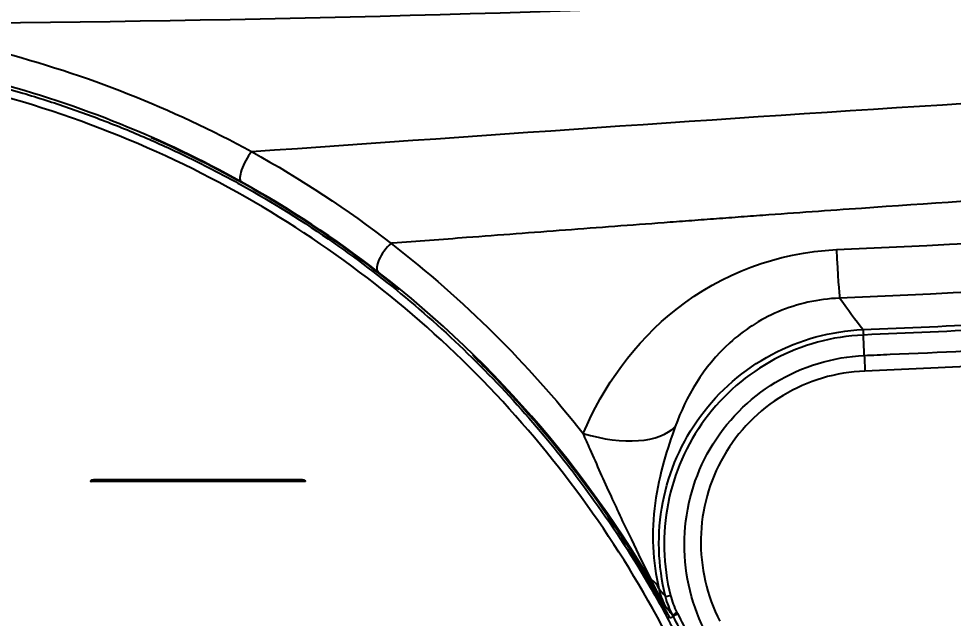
# Model space of a CAD drawing. Header units: millimetres. Extents: x 28 to 3046, y 8 to 3716.
# Drawn here: x 1792.1 to 1879.3, y 1151.6 to 1207.5 of the extents above; entities that cross this region are included whole.
import ezdxf

# ---------------------------------------------------------------- set-up
doc = ezdxf.new("R2010")
doc.units = ezdxf.units.MM
doc.layers.get('Defpoints').update_dxf_attribs({"linetype": 'CONTINUOUS'})
doc.layers.add('1LINE', color=7, linetype='CONTINUOUS')
doc.styles.add('Annotative', font='malgun.ttf')
doc.dimstyles.new('WOO', dxfattribs={"dimtxt": 20, "dimasz": 2, "dimexe": 1.25, "dimexo": 0.3, "dimgap": 1, "dimtad": 1, "dimdec": 1, "dimzin": 1, "dimdsep": 46, "dimtxsty": 'Annotative', "dimcen": 0, "dimclrd": 1, "dimclre": 1, "dimclrt": 2, "dimadec": 0, "dimazin": 0, "dimtfac": 1, "dimtdec": 1, "dimtofl": 0, "dimtmove": 0, "dimatfit": 3, "dimfxl": 0, "dimarcsym": 0})

# ---------------------------------------------------------------- blocks, each defined once
blk = doc.blocks.new('*D13')
at = {"layer": '1LINE', "color": 1, "lineweight": -2}
for p, q in [((1834.765, 1340.796), (2174.273, 1340.796)), ((2173.023, 1338.796), (2173.023, 853.015)), ((1764.11, 851.015), (2174.273, 851.015))]:
    blk.add_line(p, q, dxfattribs=at)
at = {"layer": '1LINE', "color": 1}
for points in [[(2172.69, 1338.796), (2173.356, 1338.796), (2173.023, 1340.796)], [(2172.69, 853.015), (2173.356, 853.015), (2173.023, 851.015)]]:
    blk.add_solid(points, dxfattribs=at)
at = {"layer": 'Defpoints', "color": 0}
for p in [(1834.465, 1340.796), (1763.81, 851.015), (2173.023, 851.015)]:
    blk.add_point(p, dxfattribs=at)
at = {"layer": '1LINE', "color": 2, "insert": (2161.69, 1095.906), "char_height": 20, "attachment_point": 5, "rotation": 90, "style": 'Annotative'}
blk.add_mtext('490', dxfattribs=at)
blk = doc.blocks.new('*D14')
at = {"layer": '1LINE', "color": 1, "lineweight": -2}
for p, q in [((1834.765, 1302.396), (2113.255, 1302.396)), ((2112.005, 1300.396), (2112.005, 853.015)), ((1764.11, 851.015), (2113.255, 851.015))]:
    blk.add_line(p, q, dxfattribs=at)
at = {"layer": '1LINE', "color": 1}
for points in [[(2111.671, 1300.396), (2112.338, 1300.396), (2112.005, 1302.396)], [(2111.671, 853.015), (2112.338, 853.015), (2112.005, 851.015)]]:
    blk.add_solid(points, dxfattribs=at)
at = {"layer": 'Defpoints', "color": 0}
for p in [(1834.465, 1302.396), (1763.81, 851.015), (2112.005, 851.015)]:
    blk.add_point(p, dxfattribs=at)
at = {"layer": '1LINE', "color": 2, "insert": (2100.617, 1076.706), "char_height": 20, "attachment_point": 5, "rotation": 90, "style": 'Annotative'}
blk.add_mtext('451', dxfattribs=at)

msp = doc.modelspace()

# ---------------------------------------------------------------- linework, layer by layer
at = {"layer": '1LINE', "linetype": 'Continuous'}
for centre, major_axis, ratio, start_param, end_param in [((1813.818, 1194.036), (0.97, 1.749), 0.308597, 1.086714, 3.114069), ((1868.277, 1191.291), (-0.439, 9.99), 0.015001, 2.132367, 2.977211), ((1844.666, 1174.17), (-9.201, 3.916), 0.502355, 1.789547, 2.954475), ((1798.828, 1164.364), (-0.04, 0), 0.956123, 0, 1.556212), ((1799.076, 1164.437), (0, 0.04), 0.05095, 1.273329, 2.843949), ((1799.076, 1164.456), (0, -0.04), 0.050953, 2.843949, 4.414901), ((1818.483, 1164.46), (0, -0.04), 0.08326, 2.848082, 4.419053), ((1818.483, 1164.441), (0, 0.04), 0.083255, 1.277482, 2.848082), ((1842.158, 1151.785), (-9.728, -2.318), 0.391344, 3.207724, 3.464839), ((1853.406, 1153.839), (-0.969, -0.247), 0.016637, 0.057128, 1.012537), ((1854.004, 1152.287), (-0.885, -0.466), 0.078678, 5.274519, 6.256924), ((1854.056, 1152.188), (-0.885, -0.465), 0.074478, 5.275621, 6.256932)]:
    msp.add_ellipse(centre, major_axis=major_axis, ratio=ratio, start_param=start_param, end_param=end_param, dxfattribs=at)
for points, knots in [([(1960.854, 1221.726), (1961.491, 1212.018), (1962.02, 1202.275), (1962.99, 1180.4), (1963.427, 1168.265), (1964.017, 1143.941), (1964.141, 1131.751), (1963.614, 1107.315), (1962.96, 1095.075), (1960.448, 1070.547), (1958.608, 1058.317), (1951.02, 1022.003), (1943.194, 998.285), (1927.458, 964.876), (1921.525, 954.068), (1908.13, 933.181), (1900.771, 923.269), (1888.75, 909.298), (1884.579, 904.785), (1875.88, 896.072), (1871.368, 891.857), (1857.066, 879.884), (1846.613, 873.016), (1824.26, 862.065), (1812.423, 857.909), (1788.47, 852.402), (1776.261, 851.009), (1763.81, 851.015)], [0, 0, 0, 0, 0.063029, 0.063029, 0.14111, 0.14111, 0.219191, 0.219191, 0.297272, 0.297272, 0.375352, 0.375352, 0.531514, 0.531514, 0.609595, 0.609595, 0.687676, 0.687676, 0.726717, 0.726717, 0.765757, 0.765757, 0.843838, 0.843838, 0.921919, 0.921919, 1, 1, 1, 1]), ([(1763.81, 854.497), (1775.832, 854.491), (1787.83, 855.838), (1811.264, 861.206), (1822.457, 865.138), (1843.803, 875.447), (1853.992, 881.994), (1867.924, 893.46), (1872.316, 897.506), (1880.773, 905.855), (1884.827, 910.174), (1896.512, 923.527), (1903.661, 932.96), (1916.737, 952.842), (1922.672, 963.322), (1938.414, 995.658), (1946.074, 1017.961), (1953.939, 1052.21), (1955.924, 1063.776), (1958.802, 1087.159), (1959.68, 1099.01), (1961.024, 1134.507), (1960.322, 1158.129), (1958.957, 1193.584), (1958.374, 1205.592), (1957.634, 1217.545)], [0, 0, 0, 0, 0.076741, 0.076741, 0.153483, 0.153483, 0.230224, 0.230224, 0.268595, 0.268595, 0.306966, 0.306966, 0.383707, 0.383707, 0.460449, 0.460449, 0.613932, 0.613932, 0.690673, 0.690673, 0.767415, 0.767415, 0.920898, 0.920898, 1, 1, 1, 1]), ([(1845.108, 878.587), (1847.193, 879.859), (1849.248, 881.185), (1859.651, 888.279), (1867.525, 895.004), (1882.116, 909.232), (1888.976, 916.873), (1901.732, 932.932), (1907.671, 941.426), (1923.939, 967.802), (1932.609, 986.304), (1941.241, 1010.324), (1942.856, 1015.173), (1945.869, 1024.958), (1947.261, 1029.855), (1951.167, 1044.924), (1953.257, 1055.114), (1956.449, 1075.479), (1957.564, 1085.695), (1959.037, 1106.209), (1959.411, 1116.527), (1959.648, 1137.301), (1959.508, 1147.773), (1958.986, 1168.563), (1958.62, 1178.924), (1957.842, 1197.458), (1957.435, 1205.616), (1956.947, 1213.758)], [0, 0, 0, 0, 0.020095, 0.020095, 0.10322, 0.10322, 0.186345, 0.186345, 0.269469, 0.269469, 0.435719, 0.435719, 0.477281, 0.477281, 0.518844, 0.518844, 0.601969, 0.601969, 0.685093, 0.685093, 0.768218, 0.768218, 0.851343, 0.851343, 0.934468, 0.934468, 1, 1, 1, 1]), ([(1776.258, 1207.076), (1780.879, 1206.527), (1785.446, 1205.671), (1798.405, 1202.335), (1806.368, 1199.158), (1813.792, 1195.114)], [0, 0, 0, 0, 0.345967, 0.345967, 1, 1, 1, 1]), ([(1812.834, 1192.295), (1805.585, 1196.312), (1797.792, 1199.485), (1785.317, 1202.764), (1781.051, 1203.601), (1774.632, 1204.431), (1772.481, 1204.639), (1768.161, 1204.915), (1765.962, 1204.985), (1763.81, 1204.984)], [0, 0, 0, 0, 0.5, 0.5, 0.75, 0.75, 0.875, 0.875, 1, 1, 1, 1]), ([(1765.819, 1204.696), (1767.331, 1204.647), (1770.35, 1204.55), (1774.853, 1204.147), (1779.317, 1203.558), (1783.743, 1202.767), (1788.129, 1201.78), (1792.467, 1200.599), (1796.741, 1199.229), (1800.927, 1197.678), (1804.998, 1195.963), (1808.946, 1194.092), (1814.56, 1191.127), (1823.821, 1185.332), (1833.285, 1177.352), (1840.957, 1168.935), (1846.311, 1161.998), (1850.446, 1155.623), (1853.148, 1150.618), (1854.81, 1147.341), (1856.109, 1144.542), (1857.042, 1142.294), (1857.5, 1141.19)], [0, 0, 0, 0, 0.036407, 0.072651, 0.108822, 0.145031, 0.181384, 0.217884, 0.254529, 0.291258, 0.327782, 0.364037, 0.400113, 0.486826, 0.639934, 0.716991, 0.783959, 0.870317, 0.917837, 0.935137, 0.968129, 1, 1, 1, 1]), ([(1856.895, 1140.563), (1853.433, 1149.278), (1848.786, 1157.429), (1837.207, 1172.478), (1830.257, 1179.274), (1818.507, 1187.785), (1814.36, 1190.357), (1805.564, 1194.933), (1800.899, 1196.937), (1791.253, 1200.221), (1786.243, 1201.512), (1776.145, 1203.293), (1771.02, 1203.795), (1765.821, 1203.896)], [0, 0, 0, 0, 0.25, 0.25, 0.5, 0.5, 0.625, 0.625, 0.75, 0.75, 0.875, 0.875, 1, 1, 1, 1]), ([(1813.792, 1195.114), (1836.717, 1196.715), (1859.641, 1198.335), (1905.52, 1201.186), (1928.475, 1202.399), (1951.434, 1203.534)], [0, 0, 0, 0, 0.5, 0.5, 1, 1, 1, 1]), ([(1827.574, 1182.244), (1824.52, 1184.735), (1821.303, 1187.062), (1813.676, 1191.909), (1809.156, 1194.325), (1804.426, 1196.402)], [0, 0, 0, 0, 0.441487, 0.441487, 1, 1, 1, 1]), ([(1952.996, 1194.369), (1951.742, 1194.313), (1950.487, 1194.257), (1947.692, 1194.132), (1946.152, 1194.063), (1943.841, 1193.959), (1943.071, 1193.924), (1941.916, 1193.872), (1941.531, 1193.855), (1940.761, 1193.82), (1940.376, 1193.803), (1939.606, 1193.768), (1939.221, 1193.751), (1938.451, 1193.716), (1938.066, 1193.698), (1936.911, 1193.645), (1936.141, 1193.609), (1933.831, 1193.501), (1932.29, 1193.428), (1929.211, 1193.279), (1927.671, 1193.203), (1923.051, 1192.972), (1919.972, 1192.813), (1913.813, 1192.484), (1910.734, 1192.315), (1901.497, 1191.794), (1895.34, 1191.427), (1883.029, 1190.652), (1876.878, 1190.245), (1869.193, 1189.71), (1867.656, 1189.602), (1864.583, 1189.382), (1863.047, 1189.27), (1860.743, 1189.101), (1859.975, 1189.045), (1858.823, 1188.959), (1858.439, 1188.93), (1857.671, 1188.873), (1857.287, 1188.845), (1856.135, 1188.759), (1855.368, 1188.701), (1853.832, 1188.587), (1853.064, 1188.529), (1850.761, 1188.357), (1849.225, 1188.242), (1846.154, 1188.012), (1844.619, 1187.896), (1840.012, 1187.549), (1836.942, 1187.317), (1831.564, 1186.91), (1829.257, 1186.734), (1826.95, 1186.559)], [0, 0, 0, 0, 0.029822, 0.029822, 0.066428, 0.066428, 0.084732, 0.084732, 0.093883, 0.093883, 0.103035, 0.103035, 0.112187, 0.112187, 0.121339, 0.121339, 0.139642, 0.139642, 0.176249, 0.176249, 0.212855, 0.212855, 0.286069, 0.286069, 0.359282, 0.359282, 0.505709, 0.505709, 0.652137, 0.652137, 0.688743, 0.688743, 0.72535, 0.72535, 0.743653, 0.743653, 0.752805, 0.752805, 0.761957, 0.761957, 0.78026, 0.78026, 0.798564, 0.798564, 0.83517, 0.83517, 0.871777, 0.871777, 0.944991, 0.944991, 1, 1, 1, 1]), ([(1826.81, 1186.548), (1826.364, 1186.138), (1825.928, 1185.546), (1825.448, 1184.503), (1825.412, 1184.067), (1825.594, 1183.903)], [0, 0, 0, 0, 0.5, 0.5, 1, 1, 1, 1]), ([(1844.742, 1168.808), (1846.62, 1173.205), (1849.47, 1177.296), (1857.605, 1183.659), (1862.835, 1185.715), (1868.383, 1185.965)], [0, 0, 0, 0, 0.5, 0.5, 1, 1, 1, 1]), ([(1870.836, 1178.498), (1879.156, 1178.85), (1887.475, 1179.245), (1898.125, 1179.802), (1900.458, 1179.927), (1911.303, 1180.525), (1919.813, 1181.037), (1930.958, 1181.765), (1933.597, 1181.942), (1936.236, 1182.123)], [0, 0, 0, 0, 0.381409, 0.381409, 0.488434, 0.488434, 0.878862, 0.878862, 1, 1, 1, 1]), ([(1868.685, 1181.434), (1866.672, 1181.36), (1864.709, 1180.915), (1861.203, 1179.426), (1859.696, 1178.412), (1855.899, 1174.97), (1854.358, 1172.248), (1853.341, 1169.462)], [0, 0, 0, 0, 0.25, 0.25, 0.5, 0.5, 1, 1, 1, 1]), ([(1936.271, 1181.62), (1933.631, 1181.439), (1930.992, 1181.263), (1919.844, 1180.535), (1911.333, 1180.022), (1900.486, 1179.424), (1898.152, 1179.299), (1887.514, 1178.742), (1879.209, 1178.348), (1870.902, 1177.996)], [0, 0, 0, 0, 0.12122, 0.12122, 0.511913, 0.511913, 0.61901, 0.61901, 1, 1, 1, 1]), ([(1870.983, 1176.091), (1871.786, 1176.125), (1872.59, 1176.159), (1882.734, 1176.6), (1892.072, 1177.057), (1910.743, 1178.075), (1920.076, 1178.636), (1931.737, 1179.402), (1934.069, 1179.558), (1936.401, 1179.718)], [0, 0, 0, 0, 0.036821, 0.036821, 0.464903, 0.464903, 0.892983, 0.892983, 1, 1, 1, 1]), ([(1852.439, 1153.591), (1851.705, 1156.481), (1851.622, 1159.489), (1852.74, 1165.272), (1853.956, 1168.054), (1857.441, 1172.793), (1859.723, 1174.776), (1864.962, 1177.573), (1867.859, 1178.366), (1870.838, 1178.498)], [0, 0, 0, 0, 0.25, 0.25, 0.5, 0.5, 0.75, 0.75, 1, 1, 1, 1]), ([(1870.902, 1177.996), (1867.996, 1177.867), (1865.166, 1177.094), (1860.048, 1174.367), (1857.819, 1172.433), (1854.41, 1167.812), (1853.219, 1165.098), (1852.115, 1159.454), (1852.188, 1156.517), (1852.896, 1153.694)], [0, 0, 0, 0, 0.25, 0.25, 0.5, 0.5, 0.75, 0.75, 1, 1, 1, 1]), ([(1870.838, 1178.498), (1870.839, 1178.498), (1870.84, 1178.498), (1870.842, 1178.497), (1870.843, 1178.497), (1870.846, 1178.497), (1870.848, 1178.497), (1870.854, 1178.495), (1870.856, 1178.493), (1870.866, 1178.482), (1870.868, 1178.468), (1870.877, 1178.417), (1870.88, 1178.366), (1870.889, 1178.234), (1870.894, 1178.15), (1870.9, 1178.037), (1870.901, 1178.017), (1870.902, 1177.996)], [0, 0, 0, 0, 0.003241, 0.003241, 0.007671, 0.007671, 0.018453, 0.018453, 0.060228, 0.060228, 0.226501, 0.226501, 0.56444, 0.56444, 0.923913, 0.923913, 1, 1, 1, 1]), ([(1852.859, 1151.562), (1848.832, 1159.031), (1843.887, 1166.032), (1836.872, 1173.655), (1835.672, 1174.894), (1834.437, 1176.104)], [0, 0, 0, 0, 0.834024, 0.834024, 1, 1, 1, 1]), ([(1856.029, 1150.549), (1854.757, 1153.149), (1854.112, 1156.103), (1854.296, 1161.934), (1855.115, 1164.833), (1858.078, 1169.925), (1860.188, 1172.063), (1865.169, 1175.077), (1868.091, 1175.956), (1870.983, 1176.091)], [0, 0, 0, 0, 0.25, 0.25, 0.5, 0.5, 0.75, 0.75, 1, 1, 1, 1]), ([(1870.983, 1176.091), (1870.994, 1175.798), (1871.007, 1175.473), (1871.025, 1175.022), (1871.03, 1174.901), (1871.037, 1174.73), (1871.039, 1174.679), (1871.041, 1174.629)], [0, 0, 0, 0, 0.66323, 0.66323, 0.900163, 0.900163, 1, 1, 1, 1]), ([(1871.041, 1174.629), (1868.34, 1174.528), (1865.702, 1173.74), (1861.136, 1170.99), (1859.205, 1169.028), (1856.515, 1164.353), (1855.786, 1161.689), (1855.673, 1156.348), (1856.276, 1153.695), (1857.499, 1151.285)], [0, 0, 0, 0, 0.25, 0.25, 0.5, 0.5, 0.75, 0.75, 1, 1, 1, 1]), ([(1853.341, 1169.462), (1852.635, 1167.528), (1851.826, 1165.027), (1851.285, 1160.945), (1851.217, 1159.582), (1851.338, 1156.851), (1851.533, 1155.535), (1851.804, 1154.349)], [0, 0, 0, 0, 0.5, 0.5, 0.75, 0.75, 1, 1, 1, 1]), ([(1851.094, 1155.192), (1850.473, 1156.445), (1849.868, 1157.672), (1848.625, 1160.248), (1847.991, 1161.591), (1846.696, 1164.413), (1846.041, 1165.893), (1845.182, 1167.829), (1844.963, 1168.322), (1844.742, 1168.808)], [0, 0, 0, 0, 0.268075, 0.268075, 0.561259, 0.561259, 0.887135, 0.887135, 1, 1, 1, 1]), ([(1799.074, 1164.468), (1799.04, 1164.468), (1799.007, 1164.466), (1798.944, 1164.459), (1798.915, 1164.454), (1798.865, 1164.442), (1798.843, 1164.434), (1798.81, 1164.418), (1798.799, 1164.408), (1798.79, 1164.394), (1798.788, 1164.389), (1798.788, 1164.383)], [0, 0, 0, 0, 0.221865, 0.221865, 0.443732, 0.443732, 0.66559, 0.66559, 0.887425, 0.887425, 1, 1, 1, 1]), ([(1798.788, 1164.364), (1798.788, 1164.369), (1798.79, 1164.374), (1798.799, 1164.389), (1798.81, 1164.398), (1798.843, 1164.415), (1798.865, 1164.423), (1798.915, 1164.435), (1798.944, 1164.44), (1799.007, 1164.447), (1799.04, 1164.449), (1799.074, 1164.449)], [0, 0, 0, 0, 0.112576, 0.112576, 0.334412, 0.334412, 0.556269, 0.556269, 0.778135, 0.778135, 1, 1, 1, 1]), ([(1798.788, 1164.364), (1798.788, 1164.368), (1798.788, 1164.371), (1798.788, 1164.377), (1798.788, 1164.38), (1798.788, 1164.383)], [0, 0, 0, 0, 0.521494, 0.521494, 1, 1, 1, 1]), ([(1798.828, 1164.322), (1798.823, 1164.322), (1798.819, 1164.323), (1798.81, 1164.326), (1798.806, 1164.328), (1798.8, 1164.333), (1798.797, 1164.337), (1798.792, 1164.344), (1798.79, 1164.348), (1798.789, 1164.355), (1798.788, 1164.357), (1798.788, 1164.36)], [0, 0, 0, 0, 0.217274, 0.217274, 0.434555, 0.434555, 0.651721, 0.651721, 0.868642, 0.868642, 1, 1, 1, 1]), ([(1799.075, 1164.399), (1799.046, 1164.399), (1799.017, 1164.397), (1798.963, 1164.392), (1798.938, 1164.387), (1798.894, 1164.377), (1798.875, 1164.37), (1798.847, 1164.356), (1798.837, 1164.347), (1798.829, 1164.335), (1798.828, 1164.33), (1798.828, 1164.326)], [0, 0, 0, 0, 0.221866, 0.221866, 0.443733, 0.443733, 0.665589, 0.665589, 0.887424, 0.887424, 1, 1, 1, 1]), ([(1818.762, 1164.328), (1818.762, 1164.328), (1818.762, 1164.328), (1817.809, 1164.327), (1816.856, 1164.327), (1812.088, 1164.326), (1808.27, 1164.325), (1802.577, 1164.323), (1800.703, 1164.323), (1798.828, 1164.322)], [0, 0, 0, 0, 0.000007, 0.000007, 0.143625, 0.143625, 0.718152, 0.718152, 1, 1, 1, 1]), ([(1798.83, 1164.427), (1798.83, 1164.43), (1798.831, 1164.432), (1798.838, 1164.443), (1798.848, 1164.451), (1798.876, 1164.466), (1798.895, 1164.472), (1798.939, 1164.483), (1798.964, 1164.487), (1799.018, 1164.493), (1799.047, 1164.494), (1799.076, 1164.494)], [0, 0, 0, 0, 0.066597, 0.066597, 0.299921, 0.299921, 0.533273, 0.533273, 0.766637, 0.766637, 1, 1, 1, 1]), ([(1818.48, 1164.472), (1813.668, 1164.471), (1808.851, 1164.47), (1802.379, 1164.468), (1800.727, 1164.468), (1799.074, 1164.468)], [0, 0, 0, 0, 0.744765, 0.744765, 1, 1, 1, 1]), ([(1799.074, 1164.468), (1799.074, 1164.466), (1799.074, 1164.464), (1799.074, 1164.458), (1799.074, 1164.453), (1799.074, 1164.449)], [0, 0, 0, 0, 0.290254, 0.290254, 1, 1, 1, 1]), ([(1799.074, 1164.449), (1800.773, 1164.449), (1802.471, 1164.449), (1807.988, 1164.451), (1811.806, 1164.451), (1816.574, 1164.452), (1817.527, 1164.452), (1818.48, 1164.453)], [0, 0, 0, 0, 0.262341, 0.262341, 0.852479, 0.852479, 1, 1, 1, 1]), ([(1818.482, 1164.403), (1817.529, 1164.403), (1816.576, 1164.402), (1811.808, 1164.402), (1807.99, 1164.401), (1802.472, 1164.399), (1800.774, 1164.399), (1799.075, 1164.399)], [0, 0, 0, 0, 0.147521, 0.147521, 0.737659, 0.737659, 1, 1, 1, 1]), ([(1799.076, 1164.494), (1800.729, 1164.495), (1802.382, 1164.495), (1808.854, 1164.497), (1813.672, 1164.498), (1818.484, 1164.498)], [0, 0, 0, 0, 0.255234, 0.255234, 1, 1, 1, 1]), ([(1818.48, 1164.453), (1818.48, 1164.453), (1818.48, 1164.454), (1818.48, 1164.46), (1818.48, 1164.466), (1818.48, 1164.472)], [0, 0, 0, 0, 0.110534, 0.110534, 1, 1, 1, 1]), ([(1818.803, 1164.386), (1818.801, 1164.392), (1818.797, 1164.399), (1818.781, 1164.414), (1818.765, 1164.424), (1818.725, 1164.44), (1818.7, 1164.447), (1818.644, 1164.459), (1818.613, 1164.464), (1818.548, 1164.47), (1818.514, 1164.472), (1818.48, 1164.472)], [0, 0, 0, 0, 0.139906, 0.139906, 0.354878, 0.354878, 0.569905, 0.569905, 0.784955, 0.784955, 1, 1, 1, 1]), ([(1818.48, 1164.453), (1818.514, 1164.453), (1818.548, 1164.451), (1818.613, 1164.445), (1818.644, 1164.44), (1818.7, 1164.428), (1818.725, 1164.421), (1818.765, 1164.404), (1818.781, 1164.395), (1818.797, 1164.38), (1818.801, 1164.373), (1818.803, 1164.367)], [0, 0, 0, 0, 0.215045, 0.215045, 0.430095, 0.430095, 0.645122, 0.645122, 0.860094, 0.860094, 1, 1, 1, 1]), ([(1818.762, 1164.328), (1818.761, 1164.333), (1818.757, 1164.339), (1818.743, 1164.352), (1818.729, 1164.36), (1818.695, 1164.374), (1818.673, 1164.381), (1818.625, 1164.391), (1818.597, 1164.396), (1818.541, 1164.401), (1818.511, 1164.403), (1818.482, 1164.403)], [0, 0, 0, 0, 0.139938, 0.139938, 0.354897, 0.354897, 0.569916, 0.569916, 0.78496, 0.78496, 1, 1, 1, 1]), ([(1818.484, 1164.498), (1818.513, 1164.498), (1818.543, 1164.497), (1818.599, 1164.491), (1818.627, 1164.487), (1818.675, 1164.477), (1818.696, 1164.47), (1818.731, 1164.456), (1818.745, 1164.448), (1818.759, 1164.434), (1818.763, 1164.429), (1818.764, 1164.423)], [0, 0, 0, 0, 0.215053, 0.215053, 0.430107, 0.430107, 0.645131, 0.645131, 0.860094, 0.860094, 1, 1, 1, 1]), ([(1818.803, 1164.367), (1818.803, 1164.362), (1818.802, 1164.358), (1818.799, 1164.35), (1818.797, 1164.346), (1818.792, 1164.339), (1818.788, 1164.336), (1818.781, 1164.331), (1818.776, 1164.33), (1818.769, 1164.328), (1818.765, 1164.328), (1818.762, 1164.328)], [0, 0, 0, 0, 0.211679, 0.211679, 0.423359, 0.423359, 0.635038, 0.635038, 0.846718, 0.846718, 1, 1, 1, 1]), ([(1852.369, 1152.751), (1852.366, 1152.756), (1852.363, 1152.761), (1852.347, 1152.791), (1852.334, 1152.815), (1852.231, 1153.002), (1852.142, 1153.166), (1852.032, 1153.371), (1852.01, 1153.412), (1851.944, 1153.536), (1851.9, 1153.618), (1851.77, 1153.865), (1851.684, 1154.03), (1851.427, 1154.526), (1851.259, 1154.858), (1851.094, 1155.192)], [0, 0, 0, 0, 0.006464, 0.006464, 0.036407, 0.036407, 0.239332, 0.239332, 0.290062, 0.290062, 0.391532, 0.391532, 0.594447, 0.594447, 1, 1, 1, 1]), ([(1851.804, 1154.349), (1851.923, 1153.791), (1852.11, 1153.263), (1852.362, 1152.764), (1852.365, 1152.757), (1852.369, 1152.751)], [0, 0, 0, 0, 0.987125, 0.987125, 1, 1, 1, 1]), ([(1851.804, 1154.349), (1851.819, 1154.332), (1851.833, 1154.315), (1851.973, 1154.146), (1852.096, 1153.999), (1852.291, 1153.766), (1852.365, 1153.678), (1852.439, 1153.591)], [0, 0, 0, 0, 0.064571, 0.064571, 0.63667, 0.63667, 1, 1, 1, 1]), ([(1853.119, 1151.823), (1853.04, 1151.92), (1852.96, 1152.017), (1852.804, 1152.209), (1852.728, 1152.303), (1852.558, 1152.514), (1852.464, 1152.631), (1852.369, 1152.751)], [0, 0, 0, 0, 0.333174, 0.333174, 0.637421, 0.637421, 1, 1, 1, 1]), ([(1853.171, 1151.724), (1853.171, 1151.725), (1853.171, 1151.725), (1853.153, 1151.757), (1853.136, 1151.79), (1853.119, 1151.823)], [0, 0, 0, 0, 0.000373, 0.000373, 1, 1, 1, 1]), ([(1854.224, 1149.662), (1853.881, 1150.354), (1853.529, 1151.043), (1853.171, 1151.724), (1853.171, 1151.724), (1853.171, 1151.724)], [0, 0, 0, 0, 0.999982, 0.999982, 1, 1, 1, 1]), ([(1853.555, 1151.995), (1853.92, 1151.287), (1854.28, 1150.573), (1854.632, 1149.856), (1854.632, 1149.856), (1854.632, 1149.856)], [0, 0, 0, 0, 0.999982, 0.999982, 1, 1, 1, 1])]:
    msp.add_open_spline(points, degree=3, knots=knots, dxfattribs=at)
for points, degree in [([(1948.786, 1213.861), (1889.237, 1209.414), (1829.538, 1207.106), (1769.824, 1206.956)], 3), ([(1813.792, 1195.114), (1818.405, 1192.557), (1822.737, 1189.694), (1826.81, 1186.548)], 3), ([(1825.594, 1183.903), (1821.604, 1186.984), (1817.357, 1189.789), (1812.834, 1192.295)], 3), ([(1868.383, 1185.965), (1890.896, 1186.98), (1913.386, 1188.309), (1935.853, 1189.959)], 3), ([(1826.95, 1186.559), (1826.903, 1186.555), (1826.857, 1186.552), (1826.81, 1186.548)], 3), ([(1826.81, 1186.548), (1833.631, 1181.28), (1839.62, 1175.29), (1844.742, 1168.808)], 3), ([(1936.401, 1185.406), (1913.852, 1183.749), (1891.28, 1182.426), (1868.685, 1181.434)], 3), ([(1852.369, 1152.751), (1845.828, 1164.458), (1836.895, 1175.177), (1825.594, 1183.903)], 3), ([(1870.836, 1178.498), (1870.203, 1179.334), (1869.436, 1180.363), (1868.685, 1181.434)], 3), ([(1870.838, 1178.498), (1870.837, 1178.498), (1870.837, 1178.498), (1870.836, 1178.498)], 3), ([(1870.902, 1177.996), (1870.902, 1177.996)], 1), ([(1870.983, 1176.091), (1870.902, 1177.996)], 1), ([(1936.503, 1178.257), (1914.698, 1176.763), (1892.877, 1175.555), (1871.041, 1174.629)], 3), ([(1798.788, 1164.36), (1798.788, 1164.361), (1798.788, 1164.363), (1798.788, 1164.364)], 3), ([(1798.828, 1164.326), (1798.828, 1164.325), (1798.828, 1164.324), (1798.828, 1164.322)], 3), ([(1818.803, 1164.367), (1818.803, 1164.373), (1818.803, 1164.379), (1818.803, 1164.386)], 3), ([(1853.119, 1151.823), (1852.825, 1152.381), (1852.594, 1152.98), (1852.439, 1153.591)], 3), ([(1852.896, 1153.694), (1853.034, 1153.142), (1853.24, 1152.602), (1853.501, 1152.098)], 3), ([(1853.171, 1151.724), (1853.067, 1151.67), (1852.963, 1151.616), (1852.859, 1151.562)], 3), ([(1853.501, 1152.098), (1853.519, 1152.064), (1853.537, 1152.029), (1853.555, 1151.995)], 3)]:
    msp.add_open_spline(points, degree=degree, dxfattribs=at)

# ---------------------------------------------------------------- dimensions: what is measured, and where the dimension line sits
at = {"layer": '1LINE'}
for base, p1, picture, middle in [((2173.023, 851.015), (1834.465, 1340.796), '*D13', (2173.023, 1095.906)), ((2112.005, 851.015), (1834.465, 1302.396), '*D14', (2112.005, 1076.706))]:
    dim = msp.add_linear_dim(base=base, p1=p1, p2=(1763.81, 851.015), angle=90, dimstyle='WOO', override={"dimdec": 0}, dxfattribs=at)
    dim.commit()
    dim.dimension.update_dxf_attribs({"geometry": picture, "text_midpoint": middle, "dimtype": 160})

doc.saveas('drawing.dxf')
